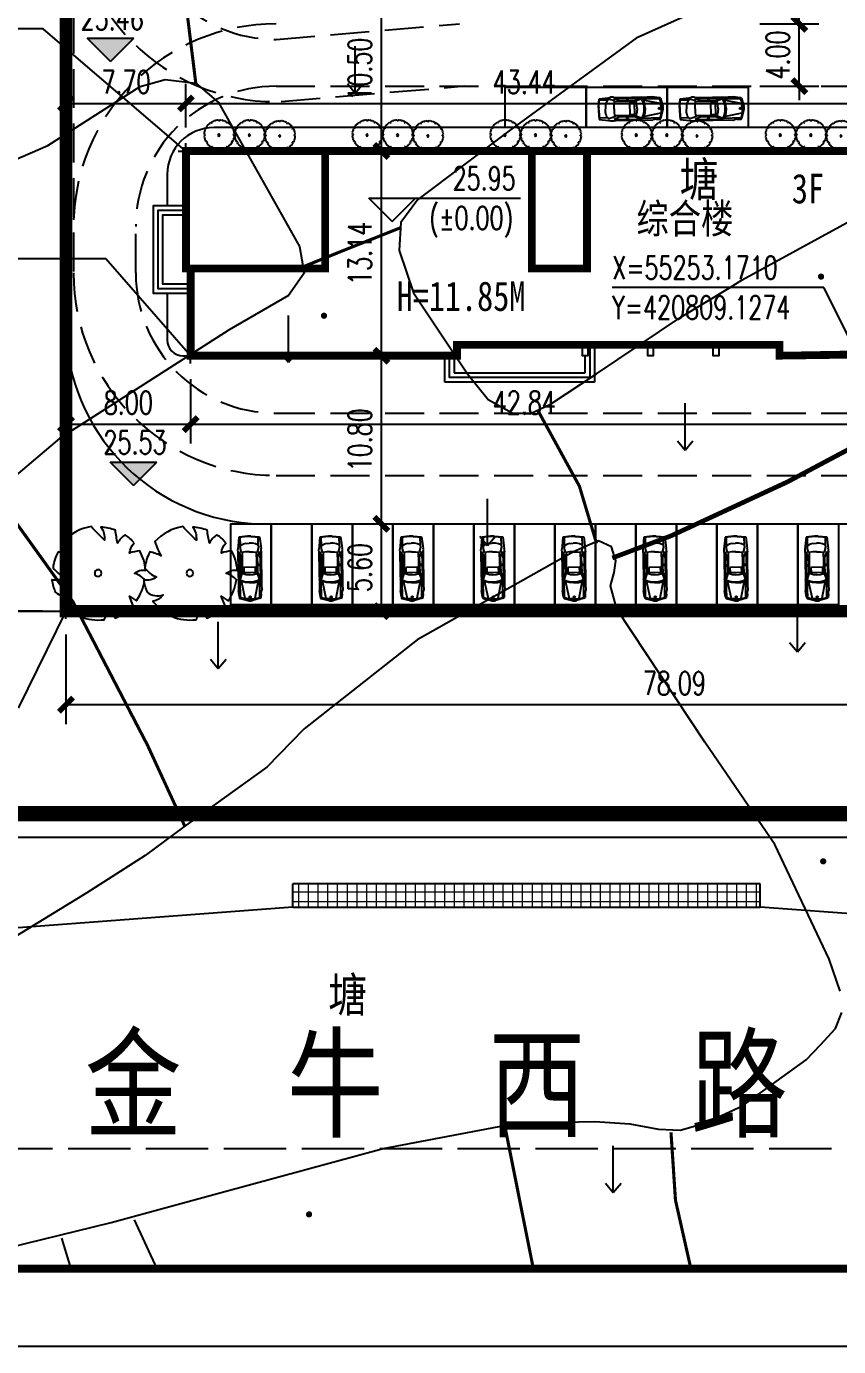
# Model space of a CAD drawing. Header units: millimetres. Extents: x 420716 to 421013, y 55190 to 55400.
# Drawn here: x 420755.7 to 420807.9, y 55189.6 to 55274.3 of the extents above; entities that cross this region are included whole.
import ezdxf
from ezdxf.enums import TextEntityAlignment as Align

# ---------------------------------------------------------------- set-up
doc = ezdxf.new("R2010")
doc.units = ezdxf.units.MM
for name, pattern in [('CENTER2', [1.125, 0.75, -0.125, 0.125, -0.125]), ('DASH', [0.35, 0.25, -0.1]), ('X3', [5, 4, -1]), ('X5', [3, 2, -1])]:
    doc.linetypes.add(name, pattern=pattern)
doc.layers.add('0 - 已设计道路中心线', color=1, linetype='CENTER2', lineweight=50)
doc.layers.add('0 - 已设计道路边线', color=140, linetype='Continuous', lineweight=50)
for name, color, linetype in [('0 - 建筑控制线', 40, 'Continuous'), ('0 - 新建建筑', 7, 'Continuous'), ('0 - 消防车道', 40, 'Continuous'), ('0 - 绿化2', 74, 'Continuous'), ('DIM_COOR', 171, 'Continuous'), ('DIM_ELEV', 171, 'Continuous'), ('LV', 3, 'Continuous'), ('PKNG-TSRP', 83, 'Continuous'), ('PUB_DIM', 171, 'Continuous'), ('PUB_TEXT', 7, 'Continuous'), ('STAIR', 3, 'Continuous'), ('TK', 4, 'Continuous'), ('TREE', 74, 'Continuous'), ('地形图', 252, 'Continuous'), ('建设布局', 7, 'Continuous'), ('规划110kV线路', 255, 'Continuous'), ('道路线', 140, 'Continuous'), ('道路网', 7, 'Continuous')]:
    doc.layers.add(name, color=color, linetype=linetype)
doc.styles.add('_TCH_DIM', font='SIMPLEX', dxfattribs={"bigfont": 'GBCBIG'})
doc.styles.add('_TCH_DIM_T3', font='SIMPLEX', dxfattribs={"width": 0.7058823529411765, "bigfont": 'GBCBIG'})
doc.styles.add('HZTXT', font='TXT.shx', dxfattribs={"bigfont": 'HZTXT.shx'})
doc.styles.get("Standard").update_dxf_attribs({"font": 'txt', "bigfont": 'gbcbig.shx'})
doc.styles.add('宋体', font='', dxfattribs={"width": 0.8})
doc.styles.get('宋体').set_extended_font_data('SimSun')
doc.linetypes.add('FENCELINE2', pattern='A,6.35,-2.54,[132,ltypeshp.shx,S=2.54,R=0,X=-2.54,Y=0],-2.54,25.4', length=36.83)
doc.dimstyles.new('_TCH_ARCH_M_M&&1', dxfattribs={"dimtxt": 1.4875, "dimasz": 0.9, "dimexe": 1.25, "dimexo": 1.5, "dimgap": 0.6312500000000001, "dimtad": 1, "dimzin": 0, "dimdsep": 46, "dimtxsty": '_TCH_DIM_T3', "dimblk": 'ARCHTICK', "dimcen": 0.09, "dimclrt": 7, "dimazin": 2, "dimtfac": 1, "dimtix": 1, "dimtmove": 2, "dimatfit": 3, "dimfxl": 0, "dimtolj": 1, "dimtzin": 0, "dimarcsym": 0})

# ---------------------------------------------------------------- blocks, each defined once
blk = doc.blocks.new('$plan$00003853')
at = {"layer": '0 - 绿化2'}
blk.add_lwpolyline([(226.702024838014, 1019.929047979131, -0.06477872806184322), (481.9213577058108, 928.49398906852, -0.140501785630193), (395.9463747896079, 691.4225548707691, 0.02269336073302618), (674.7338567727711, 782.2200865018167, -0.0794516830644617), (887.2319761298713, 533.3749336047986, 0.1678905001480243), (592.4606173204083, 467.5217577061412, 0.02731515902255442), (999.247784630541, 344.8278427665791, -0.1722772323829249), (997.7712356857082, -362.2282587137961, -0.06672290151719466), (653.8713170764386, -388.5695290773583, -0.06230469728606661), (849.4390668381529, -571.8180826352327, -0.09134196108093114), (592.4606173186912, -836.3711252322755, -0.143438838506674), (285.407118541887, -704.66477341891, 0.2132934488043415), (365.6011847962509, -985.6264894858832, -0.06819103157474234), (88.8928793608502, -1047.101288133352, -0.2787536097679434), (-132.1856398320233, -757.3473136537141, 0.2212102108208227), (-146.452026830113, -1029.117566577021, -0.081068476775556), (-463.8034184522694, -928.5655715028843, 0.03482182118262872), (-500.6498383060389, -625.6409623232976, 0.4317680255896217), (-644.1186627832649, -818.2870462613791, -0.134445018065226), (-967.3711564288533, -375.3988938903203, -0.05482891815683604), (-807.7033370712015, -177.8393661719965, 0.03532300108860412), (-1050.864620765031, -141.1465369584257, -0.1158471980240617), (-1000.585277166188, 341.9991218972136), (-767.2246181044611, 368.3403922587604), (-931.4193693945126, 456.6892589966083, -0.1207895354478838), (-611.189097863331, 836.2995427680144, -0.1929538012879852), (-377.8284389221226, 704.5931905146863, 0.2486703648576644), (-432.1389315212728, 953.0957470639842, -0.109754010164047), (15.2000396316289, 1047.029705671819, -0.04556295219914658), (76.61074023108813, 823.1289081706054, 0.1661264407836189)], format="xyb", close=True, dxfattribs=at)
blk.add_circle((13.29732688126387, -7.221936744826962), 75.6187625139059, dxfattribs=at)
blk = doc.blocks.new('BRANCHD', base_point=(0.5, 0.5))
for p, q in [((0.9505596254410227, 0.743297436128509), (0.9314632446002771, 0.7538736432298557)), ((0.9620405252218217, 0.6940026134366691), (0.9505596254410227, 0.743297436128509)), ((0.9742183128197739, 0.6874965599933831), (0.9620405252218217, 0.6940026134366691)), ((0.9697365129869726, 0.5872572432749065), (0.9936420849502089, 0.5940171824764761)), ((0.9697365129869726, 0.5708106159599874), (0.9697365129869726, 0.5872572432749065)), ((1.008048233500921, 0.5502635966295678), (0.9697365129869726, 0.5708106159599874)), ((0.9865236434099081, 0.6682046705638996), (0.9742183128197739, 0.6874965599933831)), ((0.9820690817241038, 0.647302361335638), (0.9865236434099081, 0.6682046705638996)), ((0.9972671223133035, 0.6196268809602271), (0.9820690817241038, 0.647302361335638)), ((0.9936420849502089, 0.5940171824764761), (0.9972671223133035, 0.6196268809602271)), ((0.9984505427080577, 0.5038736432298557), (1.008135802567131, 0.5200449615237905)), ((1.008135802567131, 0.5200449615237905), (1.008048233500921, 0.5502635966295678))]:
    blk.add_line(p, q)
blk = doc.blocks.new('M_F16')
at = {"xscale": 1016, "yscale": 1016, "zscale": 1016}
for rotation in [90, 59.99999999999999, 30, 150, 180, 120, 330.0000000000001, 210, 240, 270, 300.0000000000001]:
    blk.add_blockref('BRANCHD', (3.124359207393354, 9.368290181118937), dxfattribs=dict(at, rotation=rotation))
blk.add_blockref('BRANCHD', (3.124359207393354, 9.368290181118937), dxfattribs=at)
at = {"width": 0.8, "flags": 9}
for tag in ['YSIZE', 'XSIZE']:
    blk.add_attdef(tag, (0, 0), '', height=0.2, dxfattribs=at)
blk = doc.blocks.new('SHU1')
at = {"layer": 'LV'}
for radius in [137.0803697446858, 92.08036974468578]:
    blk.add_circle((214.3473108799662, 644.2428697632859), radius, dxfattribs=at)
at = {"layer": 'LV', "xscale": 4.5, "yscale": 4.5, "zscale": 4.5}
blk.add_blockref('M_F16', (267.2648280521389, 678.3204370527528), dxfattribs=at)
blk = doc.blocks.new('gc120')
for p, q in [((0, 0), (0, 3)), ((-0.5, 0.6), (0, 0)), ((0, 0), (0.5, 0.6))]:
    blk.add_line(p, q)
blk = doc.blocks.new('GC200')
at = {"linetype": 'Continuous', "const_width": 0.2, "flags": 128}
blk.add_lwpolyline([(-0.1, 0, 1), (0.1, 0, 1)], format="xyb", close=True, dxfattribs=at)
blk = doc.blocks.new('DX')
at = {"layer": '地形图', "color": 250, "linetype": 'Continuous', "flags": 128}
for points, elevation in [([(420801.6827076417, 55258.04544223494), (420811.2025427555, 55263.24574409211), (420817.970407803, 55267.50195868948), (420819.394379392, 55268.39800384118), (420820.4023545325, 55269.18203580234), (420820.6263281513, 55270.0140429045), (420820.3382916239, 55271.16603377203), (420814.6580775345, 55277.91785366743)], 24.661225), ([(420798.1301698764, 55275.00532959975), (420794.8822160448, 55273.54922661294), (420786.898400716, 55267.72497345952), (420780.8665442927, 55263.19678219929), (420779.7785909675, 55261.72474770171), (420779.6666482955, 55259.91674415136), (420780.5947345407, 55257.19677357769), (420784.0508989131, 55252.01288316307), (420785.3789511672, 55250.36492527215), (420786.9149785621, 55249.50097397596), (420788.0669805908, 55249.4370105035), (420789.3949608044, 55250.06105261143), (420792.3388994162, 55251.99714595864), (420797.7467837428, 55255.64531743358), (420800.8827238766, 55257.53341686879), (420801.6827076417, 55258.04544223494)], 24.661225), ([(420754.3704722656, 55265.46794206391), (420757.1224342146, 55266.66802932363), (420763.0423144824, 55270.44421703296), (420764.6583002764, 55270.89226827273), (420766.6263073781, 55270.66833067413), (420768.0823469489, 55269.42037684152), (420773.2666396742, 55260.1885412203), (420773.570693958, 55258.47655086032), (420772.578739618, 55257.03651940675), (420768.7548096312, 55254.82839815667), (420757.8750308313, 55247.85205317749), (420750.5952256488, 55241.70782234651)], 24.619225), ([(420792.2284208914, 55204.01314243147), (420794.4844259635, 55203.8532139648), (420796.3084366164, 55203.51727180029), (420797.716438645, 55203.45331644512), (420799.3004244391, 55203.90136667029), (420801.7003889249, 55205.02144276884), (420805.7962950674, 55207.98157264319), (420806.7242646272, 55208.94160206767), (420807.6842316503, 55209.98163250683), (420808.0841991812, 55211.00564518953)], 24.073225), ([(420807.9721555511, 55212.38164163748), (420807.2680906136, 55214.42961931411), (420803.7798572446, 55221.78950871302), (420799.2996487354, 55228.36536665809), (420793.6353778254, 55236.90918705975), (420793.2353306442, 55238.39717437589), (420793.4753037557, 55239.24518198537), (420793.5712799111, 55239.99718502894), (420793.2992509937, 55240.90917640393), (420792.4672393255, 55241.27715002273), (420790.8672611414, 55240.58909929031), (420780.8354402331, 55234.94078119879), (420773.5716218599, 55229.21255087507), (420771.1716999896, 55226.74847477721), (420765.8598212436, 55222.92430634647), (420763.3798795874, 55221.08422771149), (420759.6359551811, 55218.70010899811), (420748.8361642053, 55212.10776655545)], 24.073225), ([(420754.5646781251, 55195.89994818678), (420761.1886263745, 55197.53215821956), (420768.4845634623, 55199.51638955987), (420778.6444756894, 55202.28471171145), (420786.1004310409, 55203.69294812527), (420788.06842343, 55203.93301052647), (420792.2284208914, 55204.01314243147)], 24.073225), ([(420764.1405843107, 55194.56356423389), (420762.6796209835, 55197.70220549603)], 23.813188), ([(420757.9916580207, 55196.53405684973), (420758.6047686964, 55194.56356423389)], 24.065188)]:
    blk.add_lwpolyline(points, dxfattribs=dict(at, elevation=elevation))
for points, const_width, elevation in [([(420765.8161016254, 55277.15730498741), (420766.6183073464, 55270.66933042039)], 0.2, 25.122223), ([(420773.49068137, 55258.87354832354), (420776.226646363, 55259.97763507598), (420779.7576017799, 55261.38374703611)], 0.2, 24.912223), ([(420793.3532739185, 55240.18617811652), (420797.1292287644, 55241.61029784514), (420804.5851191779, 55245.06653425788), (420816.4089197923, 55251.35490916976), (420824.1527863613, 55255.56315471411), (420826.5527645451, 55256.2512308129), (420828.5367472949, 55256.79529372122), (420830.2647361329, 55257.14734851236)], 0.3, 24.311847), ([(420788.5849740904, 55249.6420269282), (420791.2411278092, 55244.79411114699), (420792.3452444941, 55241.1141461545)], 0.2, 24.451847), ([(420765.9318210849, 55222.92930862938), (420763.5156546828, 55228.17723202032), (420758.7313629718, 55237.37708032474), (420753.915150404, 55244.08092761584)], 0.2, 24.477039), ([(420788.3057941883, 55194.56356423389), (420788.2317122896, 55194.8230156994), (420786.471432753, 55203.638959889)], 0.2, 24.079188), ([(420797.1194430843, 55203.31329751547), (420797.4075810773, 55198.96130664959), (420798.3965690618, 55194.56356423389)], 0.2, 23.961942)]:
    blk.add_lwpolyline(points, dxfattribs=dict(at, const_width=const_width, elevation=elevation))
at = {"layer": '地形图', "color": 250}
for p in [(420776.8523275075, 55270.03365492009), (420772.5638756136, 55252.74751893329), (420798.02905418, 55247.11632637947), (420785.349248683, 55240.98192432566), (420805.2364652701, 55234.15155490527), (420768.0634989309, 55233.08937622568), (420793.4175653839, 55199.45618013456)]:
    blk.add_blockref('gc120', p, dxfattribs=at)
at = {"layer": '地形图', "color": 250, "linetype": 'Continuous'}
for p in [(420806.7508868999, 55258.24850056018, 24.482), (420774.8469869, 55255.73550056017, 24.496), (420806.8879, 55220.7126, 24.482), (420773.8886, 55198.0516, 23.8862)]:
    blk.add_blockref('GC200', p, dxfattribs=at)
at = {"layer": '地形图', "color": 250, "style": 'HZTXT'}
for p in [(420798.9247351934, 55264.54442190848), (420776.3715658935, 55212.20168176821)]:
    blk.add_text('塘', height=2.5, dxfattribs=at).set_placement(p, align=Align.MIDDLE)
blk = doc.blocks.new('A$C33EE2192')
at = {"color": 6}
blk.add_lwpolyline([(2100.000243517861, 14840.00003438733), (45540.00024351774, 14840.00003438348), (45540.00024350389, 9400.00003437708), (45240.00024346967, 9400.000034340119), (45240.00024351553, 1700.000034388198), (40200.0002434713, 1700.000034386743), (40200.00024347933, 2400.000034342564), (36295.0002435153, 2400.000034342564), (36295.0002435153, 1700.000034388198), (35945.0002435153, 1700.000034388198), (35945.00024351227, 2400.000034369921), (32095.0002435153, 2400.000034355311), (32095.0002435153, 1700.00003438977), (31745.0002435153, 1700.000034373414), (31745.00024351227, 2400.000034351295), (27895.0002435153, 2400.000034351295), (27895.0002435153, 1700.000034388198), (27545.0002435153, 1700.000034388198), (27545.0002435153, 2400.000034388373), (19495.00023382524, 2400.000034388373), (19495.0002435153, 1700.000034388198), (2400.0002435153, 1700.000034388257), (2400.00024351367, 7300.000034337325), (2100.00024351204, 7300.000034345241), (2100.00024351204, 14840.00003438733), (45540.00024351774, 14840.00003427673)], close=True, dxfattribs=at)
at = {"layer": 'STAIR'}
for p, q in [((45540.00024351577, 10720.00003438552), (47040.0002435153, 10720.00003438965)), ((47040.0002435153, 10720.00003438965), (47040.0002435153, 1820.000034388664)), ((45300.000243516, 6320.000034388315), (45240.00024351518, 6320.000034388315)), ((46920.0002435153, 6320.000034388664), (45360.000243516, 6320.000034388315)), ((47640.0002435153, 6320.00003438878), (46980.0002435153, 6320.000034388664)), ((18720.0002435153, 3.438912972342223e-05), (18720.0002435153, 1700.000034388722)), ((18720.0002435153, 1700.000034388722), (19320.0002435153, 1700.000034388722)), ((19320.0002435153, 1700.000034388722), (19320.0002435153, 600.0000343891297)), ((27720.0002435153, 600.0000343891297), (27720.0002435153, 1700.000034388198)), ((28320.0002435153, 2400.000034339595), (28320.0002435153, 3.438912972342223e-05)), ((45300.000243516, 1820.000034388315), (45240.000243516, 1820.000034388315)), ((46920.0002435153, 1820.000034388664), (45360.000243516, 1820.000034388315)), ((47040.0002435153, 1820.000034388664), (46980.0002435153, 1820.000034388664)), ((28320.0002435153, 3.438912972342223e-05), (18720.0002435153, 3.438912972342223e-05)), ((19320.0002435153, 600.0000343891297), (27720.0002435153, 600.0000343891297))]:
    blk.add_line(p, q, dxfattribs=at)
for points in [[(2100.000243516697, 11320.00003438552), (0.0002435153000988066, 11320.00003439146), (0.0002435153000988066, 5720.000034388839), (2400.000243515417, 5720.000034388257)], [(2100.000243515766, 11020.00003438552), (300.0002435153001, 11020.00003439058), (300.0002435153001, 6020.00003438878), (2400.000243515417, 6020.000034388257)], [(45540.0002435139, 11320.00003438552), (47640.0002435153, 11320.00003439146), (47640.0002435153, 6320.00003438878)], [(45540.00024351483, 11020.00003438552), (47340.0002435153, 11020.00003439058), (47340.0002435153, 6320.000034388722)], [(2100.000243514834, 10720.00003438552), (600.0002435153001, 10720.00003438965), (600.0002435153001, 6320.000034388664), (2400.000243515417, 6320.000034388315)], [(28020.00024351903, 2400.000034408629), (28020.0002435153, 300.0000343891297), (19020.0002435153, 300.0000343891297), (19020.0002435153, 1700.000034388722)]]:
    blk.add_lwpolyline(points, dxfattribs=at)
for points in [[(45300.000243516, 1520.000034388315), (45360.000243516, 1520.000034388315), (45360.000243516, 6620.000034388315), (45300.000243516, 6620.000034388315), (45300.000243516, 1520.000034388315)], [(46920.0002435153, 1520.000034388664), (46980.0002435153, 1520.000034388664), (46980.0002435153, 6620.000034388664), (46920.0002435153, 6620.000034388664), (46920.0002435153, 1520.000034388664)]]:
    blk.add_lwpolyline(points, close=True, dxfattribs=at)
blk = doc.blocks.new('_ArchTick')
at = {"color": 0, "linetype": 'ByBlock', "const_width": 0.4}
blk.add_lwpolyline([(-0.5, -0.5), (0.5, 0.5)], dxfattribs=at)
blk = doc.blocks.new('*D87')
at = {"layer": 'Defpoints', "color": 0, "lineweight": -2}
for p in [(420801.3285134692, 55274.47300415229), (420805.3498506031, 55274.47300415229), (420801.3285134692, 55270.47300415229)]:
    blk.add_point(p, dxfattribs=at)
at = {"layer": 'PUB_DIM', "color": 0, "lineweight": -2}
for p, q in [((420805.3498506031, 55274.47300415229), (420805.3498506031, 55275.37300415229)), ((420802.8285134692, 55274.47300415229), (420806.5998506031, 55274.47300415229)), ((420805.3498506031, 55270.47300415229), (420805.3498506031, 55274.47300415229)), ((420802.8285134692, 55270.47300415229), (420806.5998506031, 55270.47300415229)), ((420805.3498506031, 55270.47300415229), (420805.3498506031, 55269.57300415228))]:
    blk.add_line(p, q, dxfattribs=at)
at = {"layer": 'PUB_DIM', "color": 0, "lineweight": -2, "xscale": 0.9, "yscale": 0.9, "zscale": 0.9}
for p, rotation in [((420805.3498506031, 55274.47300415229), 270), ((420805.3498506031, 55270.47300415229), 90)]:
    blk.add_blockref('_ArchTick', p, dxfattribs=dict(at, rotation=rotation))
at = {"layer": 'PUB_DIM', "color": 7, "lineweight": -2, "insert": (420803.9748506031, 55272.47300415235), "char_height": 1.4875, "attachment_point": 5, "rotation": 90, "style": '_TCH_DIM_T3'}
blk.add_mtext('\\A1;4.00', dxfattribs=at)
blk = doc.blocks.new('GeYuanFrame_78437723', base_point=(18.75659878967225, 4.335168995631143))
at = {"layer": 'TK'}
blk.add_lwpolyline([(18.75659878967225, 424.3351689956311), (612.7565987896722, 424.3351689956311), (612.7565987896722, 4.335168995631143), (18.75659878967225, 4.335168995631143), (18.75659878967225, 424.3351689956311)], dxfattribs=at)
at = {"layer": 'TK', "const_width": 1}
blk.add_lwpolyline([(602.7565987896722, 414.3351689956311), (43.75659878967225, 414.3351689956311), (43.75659878967225, 14.33516899563114), (602.7565987896722, 14.33516899563114)], close=True, dxfattribs=at)
blk = doc.blocks.new('*D58')
at = {"layer": 'Defpoints', "color": 0, "lineweight": -2}
for p in [(420752.2874055105, 55378.77095836272), (420758.2873975582, 55378.77095836272), (420758.2874134628, 55236.7709583627)]:
    blk.add_point(p, dxfattribs=at)
at = {"layer": 'PUB_DIM', "color": 0, "lineweight": -2}
for p, q in [((420756.7873975582, 55378.77095836272), (420751.0374055105, 55378.77095836272)), ((420752.2874055105, 55236.7709583627), (420752.2874055105, 55378.77095836272)), ((420756.7874134628, 55236.7709583627), (420751.0374055105, 55236.7709583627))]:
    blk.add_line(p, q, dxfattribs=at)
at = {"layer": 'PUB_DIM', "color": 0, "lineweight": -2, "xscale": 0.9, "yscale": 0.9, "zscale": 0.9}
for p, rotation in [((420752.2874055105, 55378.77095836272), 90), ((420752.2874055105, 55236.7709583627), 270)]:
    blk.add_blockref('_ArchTick', p, dxfattribs=dict(at, rotation=rotation))
at = {"layer": 'PUB_DIM', "color": 7, "insert": (420750.9124055105, 55307.77095836277), "char_height": 1.4875, "attachment_point": 5, "rotation": 90, "style": '_TCH_DIM_T3'}
blk.add_mtext('\\A1;142.00', dxfattribs=at)
blk = doc.blocks.new('*D59')
at = {"layer": 'Defpoints', "color": 0, "lineweight": -2}
for p in [(420758.2873975582, 55236.77095836271), (420836.3808124139, 55236.77096710948), (420836.3808124139, 55230.77096273609)]:
    blk.add_point(p, dxfattribs=at)
at = {"layer": 'PUB_DIM', "color": 0, "lineweight": -2}
for p, q in [((420758.2873975582, 55235.27095836271), (420758.2873975582, 55229.52096273609)), ((420836.3808124139, 55235.27096710948), (420836.3808124139, 55229.52096273609)), ((420758.2873975582, 55230.77096273609), (420836.3808124139, 55230.77096273609))]:
    blk.add_line(p, q, dxfattribs=at)
at = {"layer": 'PUB_DIM', "color": 0, "lineweight": -2, "xscale": 0.9, "yscale": 0.9, "zscale": 0.9, "rotation": 180}
blk.add_blockref('_ArchTick', (420758.2873975582, 55230.77096273609), dxfattribs=at)
at = {"layer": 'PUB_DIM', "color": 0, "lineweight": -2, "xscale": 0.9, "yscale": 0.9, "zscale": 0.9}
blk.add_blockref('_ArchTick', (420836.3808124139, 55230.77096273609), dxfattribs=at)
at = {"layer": 'PUB_DIM', "color": 7, "insert": (420797.334104986, 55232.14596273609), "char_height": 1.4875, "attachment_point": 5, "style": '_TCH_DIM_T3'}
blk.add_mtext('\\A1;78.09', dxfattribs=at)
blk = doc.blocks.new('*D69')
at = {"layer": 'Defpoints', "color": 0, "lineweight": -2}
for p in [(420770.7689062682, 55276.81095892278), (420778.5283980753, 55276.81095892278), (420770.7689062682, 55266.31095892278)]:
    blk.add_point(p, dxfattribs=at)
at = {"layer": 'PUB_DIM', "color": 0, "lineweight": -2}
for p, q in [((420772.2689062682, 55276.81095892278), (420779.7783980753, 55276.81095892278)), ((420778.5283980753, 55266.31095892278), (420778.5283980753, 55276.81095892278)), ((420772.2689062682, 55266.31095892278), (420779.7783980753, 55266.31095892278))]:
    blk.add_line(p, q, dxfattribs=at)
at = {"layer": 'PUB_DIM', "color": 0, "lineweight": -2, "xscale": 0.9, "yscale": 0.9, "zscale": 0.9}
for p, rotation in [((420778.5283980753, 55276.81095892278), 90), ((420778.5283980753, 55266.31095892278), 270)]:
    blk.add_blockref('_ArchTick', p, dxfattribs=dict(at, rotation=rotation))
at = {"layer": 'PUB_DIM', "color": 7, "insert": (420777.1533980753, 55271.56095892284), "char_height": 1.4875, "attachment_point": 5, "rotation": 90, "style": '_TCH_DIM_T3'}
blk.add_mtext('\\A1;10.50', dxfattribs=at)
blk = doc.blocks.new('*D70')
at = {"layer": 'Defpoints', "color": 0, "lineweight": -2}
for p in [(420770.7689062682, 55266.31095892278), (420778.5283980753, 55266.31095892278), (420770.7689062682, 55253.17095892288)]:
    blk.add_point(p, dxfattribs=at)
at = {"layer": 'PUB_DIM', "color": 0, "lineweight": -2}
for p, q in [((420772.2689062682, 55266.31095892278), (420779.7783980753, 55266.31095892278)), ((420778.5283980753, 55253.17095892288), (420778.5283980753, 55266.31095892278)), ((420772.2689062682, 55253.17095892288), (420779.7783980753, 55253.17095892288))]:
    blk.add_line(p, q, dxfattribs=at)
at = {"layer": 'PUB_DIM', "color": 0, "lineweight": -2, "xscale": 0.9, "yscale": 0.9, "zscale": 0.9}
for p, rotation in [((420778.5283980753, 55266.31095892278), 90), ((420778.5283980753, 55253.17095892288), 270)]:
    blk.add_blockref('_ArchTick', p, dxfattribs=dict(at, rotation=rotation))
at = {"layer": 'PUB_DIM', "color": 7, "insert": (420777.1533980753, 55259.74095892289), "char_height": 1.4875, "attachment_point": 5, "rotation": 90, "style": '_TCH_DIM_T3'}
blk.add_mtext('\\A1;13.14', dxfattribs=at)
blk = doc.blocks.new('*D71')
at = {"layer": 'Defpoints', "color": 0, "lineweight": -2}
for p in [(420770.7689062682, 55253.17095892288), (420778.5283980753, 55253.17095892288), (420770.7689062682, 55242.37095892361)]:
    blk.add_point(p, dxfattribs=at)
at = {"layer": 'PUB_DIM', "color": 0, "lineweight": -2}
for p, q in [((420772.2689062682, 55253.17095892288), (420779.7783980753, 55253.17095892288)), ((420778.5283980753, 55242.37095892361), (420778.5283980753, 55253.17095892288)), ((420772.2689062682, 55242.37095892361), (420779.7783980753, 55242.37095892361))]:
    blk.add_line(p, q, dxfattribs=at)
at = {"layer": 'PUB_DIM', "color": 0, "lineweight": -2, "xscale": 0.9, "yscale": 0.9, "zscale": 0.9}
for p, rotation in [((420778.5283980753, 55253.17095892288), 90), ((420778.5283980753, 55242.37095892361), 270)]:
    blk.add_blockref('_ArchTick', p, dxfattribs=dict(at, rotation=rotation))
at = {"layer": 'PUB_DIM', "color": 7, "insert": (420777.1533980753, 55247.77095892331), "char_height": 1.4875, "attachment_point": 5, "rotation": 90, "style": '_TCH_DIM_T3'}
blk.add_mtext('\\A1;10.80', dxfattribs=at)
blk = doc.blocks.new('*D72')
at = {"layer": 'Defpoints', "color": 0, "lineweight": -2}
for p in [(420770.7689062682, 55242.37095892361), (420778.5283980753, 55242.37095892361), (420770.7689062682, 55236.77096047958)]:
    blk.add_point(p, dxfattribs=at)
at = {"layer": 'PUB_DIM', "color": 0, "lineweight": -2}
for p, q in [((420772.2689062682, 55242.37095892361), (420779.7783980753, 55242.37095892361)), ((420778.5283980753, 55236.77096047958), (420778.5283980753, 55242.37095892361)), ((420772.2689062682, 55236.77096047958), (420779.7783980753, 55236.77096047958))]:
    blk.add_line(p, q, dxfattribs=at)
at = {"layer": 'PUB_DIM', "color": 0, "lineweight": -2, "xscale": 0.9, "yscale": 0.9, "zscale": 0.9}
for p, rotation in [((420778.5283980753, 55242.37095892361), 90), ((420778.5283980753, 55236.77096047958), 270)]:
    blk.add_blockref('_ArchTick', p, dxfattribs=dict(at, rotation=rotation))
at = {"layer": 'PUB_DIM', "color": 7, "insert": (420777.1533980753, 55239.57095970166), "char_height": 1.4875, "attachment_point": 5, "rotation": 90, "style": '_TCH_DIM_T3'}
blk.add_mtext('\\A1;5.60', dxfattribs=at)
blk = doc.blocks.new('$plan$00001328')
at = {"layer": '道路线'}
for p, q in [((-2278.570649627788, 115.6225348542457), (-2218.803366644151, 806.9977161738998)), ((-2253.518725873425, 115.6225348542457), (-2193.85787881245, 805.7664881054179)), ((-2218.803366644151, 806.9977161738998), (-1492.573981824487, 889.0024957686173)), ((-1551.048313657363, 692.7412608309705), (-2199.085646605064, 695.440893214035)), ((-1707.040930119193, 229.5396494913793), (-1716.803549932217, -16.09594553427183)), ((-1667.391125549983, 458.7826609157846), (-1707.040930119193, 229.5396494913793)), ((-1551.048313657363, 692.7412608309705), (-1667.391125549983, 458.7826609157846)), ((-1507.684398478304, 707.438339281015), (-1561.667155417125, 671.3873902272089)), ((-1492.573981774195, 889.0024957686173), (-1284.530039153712, 918.5062971246034)), ((-978.7199154047803, 618.8603807633253), (-1374.339022219882, 728.8031210432191)), ((-1052.766449360085, 923.4538770442841), (-878.2021176843509, 906.2585886130719)), ((-1022.641094101334, 812.4821645323382), (1077.852102024982, 831.3493068288326)), ((-581.5863196149612, 620.4494632431661), (-1022.641094101334, 812.4821645323382)), ((-1019.342400924349, -34.16415319639879), (-1015.278262383846, 283.8874308211588)), ((-1015.278262383846, 283.8874308211588), (-978.7199154047803, 618.8603807633253)), ((626.0463597648604, 562.0497288253855), (-987.5850008483385, 537.6323147290705)), ((-878.2021176843509, 906.2585886130719), (1644.948969625485, 898.9238580411611)), ((6.349439877075383, 626.5982612846883), (-581.5863196149612, 620.4494632431661)), ((-20.82782665086688, 821.5004658028274), (6.349439877075383, 626.5982612846883)), ((116.3902419519081, 822.6769806089387), (74.00073644538952, 627.2503240569304)), ((622.718902288424, 633.0211199886062), (74.00073644538952, 627.2503240569304)), ((222.9823619378485, 404.4614825145063), (222.9823619378485, -455.8024936445336)), ((585.6801457698284, 444.4614825145063), (262.9823619378485, 444.4614825145063)), ((1223.991985244463, 895.1156968975001), (622.718902288424, 633.0211199886062)), ((625.6801457698284, -455.8024936445336), (625.6801457698284, 404.4614825145063)), ((1248.83414398054, 766.8582553601291), (626.0463597648604, 562.0497288253855)), ((810.1659774063783, 258.4339271039234), (721.9120364981763, 593.5758898943996)), ((821.9633191051662, -37.82169551554131), (810.1659774063783, 258.4339271039234)), ((1369.958619513346, 582.7117799865473), (1206.826744481278, 751.4299803915483)), ((2642.901139282291, 745.0126403154163), (1248.83414398054, 766.8582553601291)), ((2843.511522860842, 342.0289321672671), (1302.199908849602, 652.7908354911951)), ((1447.790420437345, 334.1006135109264), (1369.958619513346, 582.7117799865473)), ((1468.573994546642, -41.25965100687705), (1447.790420437345, 334.1006135109264)), ((1644.948969625485, 898.9238580411611), (2034.08832831185, 915.328378412195)), ((2034.08832831185, 915.328378412195), (2086.496160414227, 904.4149556926268)), ((2426.516349972791, 855.0477738082909), (2086.496160414209, 904.4149556926268)), ((2367.392204728922, 863.6319476945564), (2369.003086501235, 870.1994307155646)), ((2369.003086501235, 870.1994307155646), (2649.714576295971, 841.6353215474)), ((2603.618147531989, 805.9791319893147), (2426.516349972791, 855.0477738082909)), ((2786.883285571658, 350.7215707288551), (2640.192868194946, 771.7078548146483)), ((2719.629435106227, 782.4776909139646), (2893.796277439503, 147.5088056997437)), ((2761.54817048625, 15.95725267650681), (2740.211318794828, 362.1850695459934)), ((2815.796833965084, 347.0679665119487), (2866.195612707271, 111.8736684027671)), ((-2278.567482475383, -163.4248824511461), (-2218.803366644151, -854.8000837389745)), ((-2253.518725873425, -163.4248824511461), (-2193.856295236244, -853.5688556704745)), ((-2218.803366644151, -854.8000837389745), (-1492.573981824487, -936.8048633336921)), ((-1551.048313635753, -740.5436283960453), (-2199.085646605064, -743.2432607790915)), ((-1706.309240666068, -277.342017056436), (-1716.803549932217, -31.70642203080303)), ((-1667.391125549983, -506.5850284808412), (-1707.040930119193, -277.342017056436)), ((-1551.048313657363, -740.5436283960453), (-1667.391125549983, -506.5850284808412)), ((-1507.684398478304, -755.2407068460716), (-1561.667155417125, -719.1897577922655)), ((-1492.573981824086, -936.8048633336921), (-1284.530039153712, -966.3086646896782)), ((-1373.842219347486, -776.4674268508506), (-1374.339022219882, -776.6054886082939)), ((-978.7199153595966, -666.6627483284001), (-1370.806667909756, -775.6238456447327)), ((-1052.766449360085, -971.2562446093589), (-878.2021176843509, -954.0609561781284)), ((-581.5863196149612, -668.2518308082408), (-1022.641094101334, -860.2845320973947)), ((-1022.641094101334, -860.2845320973947), (1077.852102024982, -879.1516743939073)), ((-1019.342400924349, -13.63821436865788), (-1015.278262383846, -331.6897983862337)), ((-1015.278262383846, -331.6897983862337), (-978.7199154046784, -666.6627483284001)), ((626.0463597648604, -609.8520963904421), (-987.5850008482657, -585.434682294127)), ((-878.202117634256, -954.0609561781284), (1644.948969625485, -946.7262256062177)), ((8.16023015180781, -674.4180823057295), (-581.5863196149612, -668.2518308082408)), ((-17.24633362267468, -869.3335412740644), (8.16023015180781, -674.4180823057295)), ((622.718902288424, -680.8234875536627), (73.44296787683652, -675.0473155222253)), ((110.6335498153721, -870.4299899983389), (73.44296787683652, -675.0473155222253)), ((262.9823619378485, -495.8024936445336), (585.6801457698284, -495.8024936445336)), ((1223.991985244463, -942.9180644625749), (622.718902288424, -680.8234875536627)), ((1248.83414398054, -814.6606229251856), (626.0463597648604, -609.8520963904421)), ((810.1659774063783, -306.2362946689983), (721.9120364981763, -641.3782574594743)), ((821.9633191051662, -9.980672049515363), (810.1659774063783, -306.2362946689983)), ((1369.958619513346, -630.514147551622), (1206.826744481278, -799.2323479566048)), ((2642.901139282291, -792.8150078804911), (1248.83414398054, -814.6606229251856)), ((2843.511522860842, -389.8312997323238), (1302.199908849602, -700.5932030562699)), ((1447.790420437345, -381.9029810759831), (1369.958619513346, -630.4498775320835)), ((1468.573994546642, -6.54271655817962), (1447.790420437345, -381.9029810759831)), ((1645.052790426268, -946.7262256062177), (2034.08832831185, -963.1307459772515)), ((2034.08832831185, -963.1307459772333), (2086.496160414227, -952.2173232576833)), ((2426.516349972791, -902.8501413733475), (2086.496160414209, -952.2173232576833)), ((2367.392204728922, -911.4343152595948), (2369.003086501235, -918.0017982806212)), ((2369.003086501235, -918.0017982806394), (2649.714576295971, -889.4376891124566)), ((2603.618147531989, -853.7814995543713), (2426.516349972791, -902.8501413733657)), ((2786.883285571658, -398.5239382938208), (2640.192868194946, -819.5102223797048)), ((2719.629435106227, -830.2800584790211), (2893.796277439503, -195.3111732648186)), ((2761.54817048625, -63.75962024154529), (2740.211318794828, -409.9874371110682)), ((2815.796833965084, -394.8703340770053), (2866.19561270728, -159.6760305924373))]:
    blk.add_line(p, q, dxfattribs=at)
blk.add_circle((2607.584925021333, -20.59104831085375), 62.68939525060667, dxfattribs=at)
for centre, radius, start, end in [((-664.5901247379143, -23.90117379844111), 1620, 175.0592372189745, 184.9407627810255), ((-639.5382009835512, -23.90117379844111), 1620, 175.0592372189745, 184.9407627810255), ((-1417.715108145129, 572.7181596606342), 162, 74.4693624143833, 123.7359269426812), ((-1148.051184006315, -43.86448672738067), 971.9999999999999, 84.37428406137518, 98.07159105383322), ((262.9823619378485, 404.4614825145063), 40, 90, 180), ((585.6801457698284, 404.4614825145063), 40, 0, 90), ((-191.3733673316628, -40.41645040024474), 1591.016210109743, 331.4559648999681, 29.52266267676653), ((2589.199836083794, 753.9396057195145), 53.99999999999999, 19.21061787771381, 74.513830032485), ((2641.514674226629, 761.0514422286715), 81, 15.33852746652279, 84.18980281791481), ((2114.775177046477, -23.90118378252834), 648, 356.4735143370423, 3.526485662957672), ((2232.579648385109, -23.90118109482597), 648, 347.9052429229927, 12.09475707700733), ((2268.878190402739, -23.90118378252834), 648, 344.6614725334772, 15.33852746652279), ((-1417.715108145129, -620.5205272256908), 162, 236.2640457365627, 286.8198289506168), ((-1148.051196880925, -3.937880837694195), 971.9999999999999, 261.9284089461668, 275.6257159386248), ((262.9823619378485, -455.8024936445336), 40, 180, 270), ((585.6801457698284, -455.8024936445336), 40, 270, 0), ((2589.199836083794, -801.7419732788412), 53.99999999999999, 285.486169967515, 340.7893821222862), ((2641.514674226629, -808.8538097937462), 81, 275.8101971820852, 344.6614725334772)]:
    blk.add_arc(centre, radius, start, end, dxfattribs=at)
blk = doc.blocks.new('*D74')
at = {"layer": 'Defpoints', "color": 0, "lineweight": -2}
for p in [(420766.287397649, 55253.17095892291), (420809.127397649, 55253.17095892291), (420809.127397649, 55248.78098621266)]:
    blk.add_point(p, dxfattribs=at)
at = {"layer": 'PUB_DIM', "color": 0, "lineweight": -2}
for p, q in [((420766.287397649, 55251.67095892291), (420766.287397649, 55247.53098621266)), ((420809.127397649, 55251.67095892291), (420809.127397649, 55247.53098621266)), ((420766.287397649, 55248.78098621266), (420809.127397649, 55248.78098621266))]:
    blk.add_line(p, q, dxfattribs=at)
at = {"layer": 'PUB_DIM', "color": 0, "lineweight": -2, "xscale": 0.9, "yscale": 0.9, "zscale": 0.9, "rotation": 180}
blk.add_blockref('_ArchTick', (420766.287397649, 55248.78098621266), dxfattribs=at)
at = {"layer": 'PUB_DIM', "color": 0, "lineweight": -2, "xscale": 0.9, "yscale": 0.9, "zscale": 0.9}
blk.add_blockref('_ArchTick', (420809.127397649, 55248.78098621266), dxfattribs=at)
at = {"layer": 'PUB_DIM', "color": 7, "lineweight": -2, "insert": (420787.7073976491, 55250.15598621266), "char_height": 1.4875, "attachment_point": 5, "style": '_TCH_DIM_T3'}
blk.add_mtext('\\A1;42.84', dxfattribs=at)
blk = doc.blocks.new('*D75')
at = {"layer": 'Defpoints', "color": 0, "lineweight": -2}
for p in [(420758.2873853914, 55253.17095892291), (420766.287397649, 55253.17095892291), (420766.287397649, 55248.78098621266)]:
    blk.add_point(p, dxfattribs=at)
at = {"layer": 'PUB_DIM', "color": 0, "lineweight": -2}
for p, q in [((420758.2873853914, 55251.67095892291), (420758.2873853914, 55247.53098621266)), ((420766.287397649, 55251.67095892291), (420766.287397649, 55247.53098621266)), ((420758.2873853914, 55248.78098621266), (420766.287397649, 55248.78098621266))]:
    blk.add_line(p, q, dxfattribs=at)
at = {"layer": 'PUB_DIM', "color": 0, "lineweight": -2, "xscale": 0.9, "yscale": 0.9, "zscale": 0.9, "rotation": 180}
blk.add_blockref('_ArchTick', (420758.2873853914, 55248.78098621266), dxfattribs=at)
at = {"layer": 'PUB_DIM', "color": 0, "lineweight": -2, "xscale": 0.9, "yscale": 0.9, "zscale": 0.9}
blk.add_blockref('_ArchTick', (420766.287397649, 55248.78098621266), dxfattribs=at)
at = {"layer": 'PUB_DIM', "color": 7, "lineweight": -2, "insert": (420762.2873915202, 55250.15598621266), "char_height": 1.4875, "attachment_point": 5, "style": '_TCH_DIM_T3'}
blk.add_mtext('\\A1;8.00', dxfattribs=at)
blk = doc.blocks.new('*D82')
at = {"layer": 'Defpoints', "color": 0, "lineweight": -2}
for p in [(420809.427397649, 55269.36712305711), (420765.987397649, 55266.31095892268), (420809.427397649, 55266.31095892268)]:
    blk.add_point(p, dxfattribs=at)
at = {"layer": 'PUB_DIM', "color": 0, "lineweight": -2}
for p, q in [((420765.987397649, 55267.81095892268), (420765.987397649, 55270.61712305711)), ((420809.427397649, 55267.81095892268), (420809.427397649, 55270.61712305711)), ((420765.987397649, 55269.36712305711), (420809.427397649, 55269.36712305711))]:
    blk.add_line(p, q, dxfattribs=at)
at = {"layer": 'PUB_DIM', "color": 0, "lineweight": -2, "xscale": 0.9, "yscale": 0.9, "zscale": 0.9, "rotation": 180}
blk.add_blockref('_ArchTick', (420765.987397649, 55269.36712305711), dxfattribs=at)
at = {"layer": 'PUB_DIM', "color": 0, "lineweight": -2, "xscale": 0.9, "yscale": 0.9, "zscale": 0.9}
blk.add_blockref('_ArchTick', (420809.427397649, 55269.36712305711), dxfattribs=at)
at = {"layer": 'PUB_DIM', "color": 7, "lineweight": -2, "insert": (420787.7073976491, 55270.74212305711), "char_height": 1.4875, "attachment_point": 5, "style": '_TCH_DIM_T3'}
blk.add_mtext('\\A1;43.44', dxfattribs=at)
blk = doc.blocks.new('*D83')
at = {"layer": 'Defpoints', "color": 0, "lineweight": -2}
for p in [(420765.987397649, 55269.36712305711), (420758.2873853912, 55266.31095892268), (420765.987397649, 55266.31095892268)]:
    blk.add_point(p, dxfattribs=at)
at = {"layer": 'PUB_DIM', "color": 0, "lineweight": -2}
for p, q in [((420758.2873853912, 55267.81095892268), (420758.2873853912, 55270.61712305711)), ((420765.987397649, 55267.81095892268), (420765.987397649, 55270.61712305711)), ((420758.2873853912, 55269.36712305711), (420765.987397649, 55269.36712305711))]:
    blk.add_line(p, q, dxfattribs=at)
at = {"layer": 'PUB_DIM', "color": 0, "lineweight": -2, "xscale": 0.9, "yscale": 0.9, "zscale": 0.9, "rotation": 180}
blk.add_blockref('_ArchTick', (420758.2873853912, 55269.36712305711), dxfattribs=at)
at = {"layer": 'PUB_DIM', "color": 0, "lineweight": -2, "xscale": 0.9, "yscale": 0.9, "zscale": 0.9}
blk.add_blockref('_ArchTick', (420765.987397649, 55269.36712305711), dxfattribs=at)
at = {"layer": 'PUB_DIM', "color": 7, "lineweight": -2, "insert": (420762.1373915201, 55270.74212305711), "char_height": 1.4875, "attachment_point": 5, "style": '_TCH_DIM_T3'}
blk.add_mtext('\\A1;7.70', dxfattribs=at)
blk = doc.blocks.new('rqwr')
at = {"layer": '0 - 消防车道', "linetype": 'DASH', "ltscale": 10}
for p, q in [((420758.767397649, 55313.57459733144), (420758.7673976491, 55258.48441074823)), ((420771.767397649, 55273.47300415232), (420783.5436767604, 55274.47300415231)), ((420771.767397649, 55270.47300415232), (420833.7873976488, 55270.47300415226)), ((420772.1058454624, 55269.48734823672), (420783.8821245738, 55270.4873482367)), ((420762.767397649, 55258.48441074823), (420762.767397649, 55261.47300415232)), ((420771.767397649, 55249.48441074823), (420833.7873976488, 55249.48441074823)), ((420771.767397649, 55245.48441074824), (420833.7873976489, 55245.48441074824))]:
    blk.add_line(p, q, dxfattribs=at)
for centre, radius, start, end in [((420771.767397649, 55282.47300415232), 13, 180, 269.9999999999413), ((420771.767397649, 55282.47300415232), 9, 180, 269.9999999999413), ((420771.767397649, 55261.47300415232), 13, 89.99999999994131, 180), ((420771.767397649, 55261.47300415232), 9, 89.99999999994131, 180), ((420771.767397649, 55258.48441074823), 13, 180, 269.9999999999941), ((420771.767397649, 55258.48441074823), 9, 180, 269.9999999999941)]:
    blk.add_arc(centre, radius, start, end, dxfattribs=at)
at = {"layer": 'PUB_DIM', "lineweight": -2}
dim = blk.add_aligned_dim(p1=(420801.3285134692, 55270.47300415229), p2=(420801.3285134692, 55274.47300415229), distance=-4.0213371338904835, dimstyle='_TCH_ARCH_M_M&&1', dxfattribs=at)
dim.commit()
dim.dimension.update_dxf_attribs({"geometry": '*D87', "text_midpoint": (420803.9748506031, 55272.47300415235)})

msp = doc.modelspace()

# ---------------------------------------------------------------- hatches: boundary and pattern name
at = {"layer": 'DIM_ELEV', "lineweight": -2}
for points in [[(420761.1437296168, 55272.05595657308), (420759.6437296168, 55273.55595657308), (420762.6437296168, 55273.55595657308)], [(420762.627364109, 55244.83539448678), (420761.127364109, 55246.33539448678), (420764.127364109, 55246.33539448678)]]:
    msp.add_hatch(color=256, dxfattribs=at).paths.add_polyline_path(points)
at = {"layer": '道路网', "linetype": 'Continuous', "lineweight": 18}
h = msp.add_hatch(dxfattribs=at)
h.set_pattern_fill('NET', color=2, scale=5, angle=180, style=0)
h.set_pattern_definition([(180, (848218.8480924903, 111328.7513797858), (-7.653789711389858e-17, -0.625), []), (270, (848218.8480924903, 111328.7513797858), (0.625, -1.148068456708479e-16), [])])
h.paths.add_polyline_path([(420772.8485477524, 55219.27095870866), (420772.8485477524, 55217.77095870867), (420802.8485477524, 55217.77095870867), (420802.8485477525, 55219.27095870868)])

# ---------------------------------------------------------------- linework, layer by layer
at = {"color": 1, "linetype": 'X5', "const_width": 0.8, "flags": 128}
msp.add_lwpolyline([(420758.2873975582, 55378.77095836272), (420852.1833975583, 55378.77096887943), (420852.1833975582, 55236.77096887942), (420758.2873975582, 55236.77095836271), (420758.2873975582, 55378.77095836272)], dxfattribs=at)
at = {"layer": '0 - 已设计道路中心线', "linetype": 'X3', "lineweight": -3}
msp.add_line((420728.4226092517, 55202.27095501779), (420972.9226092517, 55202.27098240273), dxfattribs=at)
at = {"layer": '0 - 已设计道路边线', "color": 3, "lineweight": -2}
for p, q in [((420812.1273976456, 55267.81095892277), (420767.787397649, 55267.81095892277)), ((420764.787397649, 55264.81095892277), (420764.787397649, 55262.79095892289)), ((420764.787397649, 55257.19095892288), (420764.787397649, 55254.17095892291)), ((420765.787397649, 55253.17095892291), (420766.287397649, 55253.17095892291))]:
    msp.add_line(p, q, dxfattribs=at)
for centre, radius, start, end in [((420767.787397649, 55264.81095892277), 3, 90, 180), ((420765.787397649, 55254.17095892291), 1, 180, 270)]:
    msp.add_arc(centre, radius, start, end, dxfattribs=at)
at = {"layer": '0 - 建筑控制线', "color": 0, "linetype": 'FENCELINE2', "ltscale": 0.2, "const_width": 0.2}
msp.add_lwpolyline([(420852.1833476685, 55244.7709583626), (420852.1833975583, 55378.77096887943), (420758.2873853912, 55378.77096883423), (420758.2873853912, 55236.77095836259), (420825.3808952968, 55236.77093051976)], dxfattribs=at)
at = {"layer": '0 - 新建建筑', "const_width": 0.5}
msp.add_lwpolyline([(420809.427397649, 55266.31095892288), (420765.987397649, 55266.31095892288), (420765.987397649, 55258.77095892284), (420766.287397649, 55258.77095892284), (420766.2873976491, 55253.17095892288), (420783.3823976491, 55253.17095892288), (420783.3823976491, 55253.87095892288), (420804.087397649, 55253.87095892265), (420804.087397649, 55253.17095892288), (420809.127397649, 55253.17095892291), (420809.1273976481, 55260.87095892283), (420809.427397649, 55260.87095892287), (420809.4273976491, 55266.31095892277)], dxfattribs=at)
for points in [[(420765.987397649, 55258.77095892288), (420774.927397649, 55258.77095892288), (420774.927397649, 55266.31095892288), (420765.987397649, 55266.31095892288)], [(420791.727397649, 55266.31095892288), (420788.187397649, 55266.31095892288), (420788.187397649, 55258.77095892288), (420791.727397649, 55258.77095892288)]]:
    msp.add_lwpolyline(points, close=True, dxfattribs=at)
at = {"layer": 'DIM_COOR', "color": 3, "lineweight": -2}
for p, q in [((420756.8317652901, 55274.14926068939), (420743.0267652901, 55274.14926068939)), ((420765.987397649, 55266.31095892288), (420756.8317652901, 55274.14926068939)), ((420765.487397649, 55266.31095892288), (420766.487397649, 55266.31095892288)), ((420765.987397649, 55265.81095892288), (420765.987397649, 55266.81095892288)), ((420760.836523219, 55259.38909989275), (420742.4450997541, 55259.38909989275)), ((420766.2873976491, 55253.17095892288), (420760.836523219, 55259.38909989275)), ((420806.9338874297, 55257.54389955974), (420793.3488874297, 55257.54389955974)), ((420809.127397649, 55253.17095892291), (420806.9338874297, 55257.54389955974)), ((420766.2873976491, 55252.67095892288), (420766.2873976491, 55253.67095892288)), ((420765.7873976491, 55253.17095892288), (420766.7873976491, 55253.17095892288)), ((420758.2873853912, 55236.77094310814), (420755.2086299762, 55230.55596360109)), ((420757.7873853912, 55236.77094310814), (420758.7873853912, 55236.77094310814)), ((420758.2873853912, 55236.27094310814), (420758.2873853912, 55237.27094310814))]:
    msp.add_line(p, q, dxfattribs=at)
at = {"layer": 'DIM_ELEV', "lineweight": -2}
for p, q in [((420761.1437296168, 55272.05595657308), (420759.6437296168, 55273.55595657308)), ((420759.6437296168, 55273.55595657308), (420762.6437296168, 55273.55595657308)), ((420761.1437296168, 55272.05595657308), (420762.6437296168, 55273.55595657308)), ((420779.2249149191, 55261.78345290777), (420777.7249149191, 55263.28345290777)), ((420777.7249149191, 55263.28345290777), (420787.452414919, 55263.28345290777)), ((420779.2249149191, 55261.78345290777), (420780.7249149191, 55263.28345290777)), ((420762.627364109, 55244.83539448678), (420761.127364109, 55246.33539448678)), ((420761.127364109, 55246.33539448678), (420764.127364109, 55246.33539448678)), ((420762.627364109, 55244.83539448678), (420764.127364109, 55246.33539448678))]:
    msp.add_line(p, q, dxfattribs=at)
at = {"layer": 'PKNG-TSRP'}
for points in [[(420791.6770288412, 55270.41095892414), (420791.6770288427, 55267.81095892291), (420786.4770288417, 55267.81095892306), (420786.4770288417, 55270.41095892221)], [(420796.8770288422, 55270.41095892414), (420796.8770288437, 55267.81095892291), (420791.6770288427, 55267.81095892306), (420791.6770288427, 55270.41095892221)], [(420802.0770288432, 55270.410958924), (420802.0770288447, 55267.81095892277), (420796.8770288437, 55267.81095892291), (420796.8770288437, 55270.41095892207)], [(420771.4664168336, 55237.17095892328), (420768.8664168324, 55237.17095892176), (420768.8664168325, 55242.37095892277), (420771.4664168317, 55242.37095892277)], [(420774.0664168328, 55237.17095892424), (420771.4664168316, 55237.17095892272), (420771.4664168317, 55242.37095892373), (420774.0664168309, 55242.37095892373)], [(420776.666416832, 55237.17095892316), (420774.0664168308, 55237.17095892165), (420774.0664168309, 55242.37095892265), (420776.66641683, 55242.37095892265)], [(420779.2664168311, 55237.17095892412), (420776.6664168299, 55237.17095892261), (420776.66641683, 55242.37095892361), (420779.2664168292, 55242.37095892361)], [(420781.8664168303, 55237.17095892304), (420779.2664168291, 55237.17095892153), (420779.2664168292, 55242.37095892253), (420781.8664168284, 55242.37095892253)], [(420784.4664168294, 55237.17095892401), (420781.8664168282, 55237.17095892249), (420781.8664168284, 55242.37095892349), (420784.4664168275, 55242.37095892349)], [(420787.0664168286, 55237.17095892293), (420784.4664168274, 55237.17095892142), (420784.4664168275, 55242.37095892242), (420787.0664168267, 55242.37095892242)], [(420789.6664168278, 55237.17095892389), (420787.0664168266, 55237.17095892238), (420787.0664168267, 55242.37095892338), (420789.6664168258, 55242.37095892338)], [(420792.2664168269, 55237.17095892293), (420789.6664168257, 55237.17095892142), (420789.6664168258, 55242.37095892242), (420792.266416825, 55242.37095892242)], [(420794.8664168261, 55237.17095892581), (420792.2664168249, 55237.1709589243), (420792.266416825, 55242.3709589253), (420794.8664168242, 55242.3709589253)], [(420797.4664168252, 55237.17095892677), (420794.8664168241, 55237.17095892526), (420794.8664168242, 55242.37095892626), (420797.4664168233, 55242.37095892626)], [(420800.0664168244, 55237.17095892773), (420797.4664168232, 55237.17095892622), (420797.4664168233, 55242.37095892722), (420800.0664168225, 55242.37095892722)], [(420802.6664168236, 55237.17095892293), (420800.0664168224, 55237.17095892142), (420800.0664168225, 55242.37095892242), (420802.6664168217, 55242.37095892242)], [(420805.2664168227, 55237.17095892293), (420802.6664168215, 55237.17095892142), (420802.6664168217, 55242.37095892242), (420805.2664168208, 55242.37095892242)], [(420807.8664168219, 55237.17095893061), (420805.2664168207, 55237.1709589291), (420805.2664168208, 55242.3709589301), (420807.86641682, 55242.3709589301)]]:
    msp.add_lwpolyline(points, close=True, dxfattribs=at)
at = {"layer": '建设布局', "color": 1, "linetype": 'Continuous', "flags": 128}
msp.add_lwpolyline([(420728.4226092517, 55236.77095501773), (420969.8486999998, 55236.77098205839), (420969.8486999999, 55394.56356423389)], dxfattribs=at)
at = {"layer": '规划110kV线路', "color": 210, "ltscale": 5, "const_width": 1, "flags": 128}
msp.add_lwpolyline([(420972.9226092517, 55223.77098240269), (420728.4226092517, 55223.77095501774)], dxfattribs=at)
at = {"layer": '道路网', "color": 4, "linetype": 'Continuous'}
for p, q in [((420770.787397649, 55242.37095892277), (420833.3808126802, 55242.37095892277)), ((420772.8485477524, 55217.77095870869), (420732.8485477525, 55214.77095422854)), ((420772.8485477524, 55217.77095870869), (420802.8485477524, 55217.7709620688)), ((420826.707704145, 55215.98152801168), (420802.8485477524, 55217.7709620688))]:
    msp.add_line(p, q, dxfattribs=at)
at = {"layer": '道路网', "color": 1, "linetype": 'Continuous'}
msp.add_line((420728.4226092517, 55236.77095501773), (420969.8486999998, 55236.77098205839), dxfattribs=at)
at = {"layer": '道路网', "color": 6, "linetype": 'Continuous'}
msp.add_line((420728.4226092517, 55222.27095501772), (420962.8487014002, 55222.27098127433), dxfattribs=at)
at = {"layer": '道路网', "color": 2, "linetype": 'Continuous'}
for p, q in [((420772.8485477524, 55217.77095870868), (420772.8485477524, 55219.27095870868)), ((420802.8485477524, 55219.27095870868), (420772.8485477524, 55219.27095870868)), ((420802.8485477524, 55217.77095870868), (420802.8485477524, 55219.27095870868))]:
    msp.add_line(p, q, dxfattribs=at)
at = {"layer": '道路网', "color": 4, "linetype": 'Continuous'}
msp.add_arc((420771.1592828039, 55255.26876910753), 12.90317039067732, 183.9898979516686, 268.3484368425329, dxfattribs=at)

# ---------------------------------------------------------------- block references
at = {"layer": '0 - 绿化2', "xscale": 0.002879999999999999, "yscale": -0.00288, "zscale": 0.002879999999999999, "rotation": 118.0922593969319}
for p in [(420760.3823838296, 55239.19175359019), (420766.2739135584, 55239.19175359019)]:
    msp.add_blockref('$plan$00003853', p, dxfattribs=at)
at = {"layer": 'Defpoints', "lineweight": -2}
msp.add_blockref('rqwr', (0, 0), dxfattribs=at)
at = {"layer": 'Defpoints', "lineweight": -2, "xscale": 0.001, "yscale": 0.001, "zscale": 0.001}
msp.add_blockref('A$C33EE2192', (420763.8873974055, 55251.47095888849), dxfattribs=at)
at = {"layer": 'TK', "lineweight": -2, "xscale": 0.5, "yscale": 0.5, "zscale": 0.5}
msp.add_blockref('GeYuanFrame_78437723', (420715.9226092517, 55189.56356423389), dxfattribs=at)
at = {"layer": 'TREE', "extrusion": (0, 0, -1), "xscale": 0.0004110838609215419, "yscale": 0.0004110838609215419, "zscale": -0.0004110837350400002, "rotation": 80.51106326247083}
for p in [(-420767.8530685439, 55267.19679066128), (-420769.8104229532, 55267.19679066128), (-420771.7544082574, 55267.1420731176), (-420777.3600830341, 55267.19679066128), (-420779.3174374434, 55267.19679066128), (-420781.2614227477, 55267.1420731176), (-420786.2144503358, 55267.19679066128), (-420788.171804745, 55267.19679066128), (-420790.1157900493, 55267.1420731176), (-420794.6419547598, 55267.19679066128), (-420796.5993091691, 55267.19679066128), (-420798.5432944734, 55267.1420731176), (-420803.883461534, 55267.19679066128), (-420805.8408159433, 55267.19679066128), (-420807.7848012475, 55267.1420731176)]:
    msp.add_blockref('SHU1', p, dxfattribs=at)
at = {"layer": '地形图', "lineweight": -2}
msp.add_blockref('DX', (0, 0), dxfattribs=at)
at = {"layer": '道路线', "xscale": 0.0007999999999999973, "yscale": 0.0007999999999999973, "zscale": 0.0007999999999999973}
for p, rotation in [((420794.2833634947, 55269.04100804983), 0.8481358769655015), ((420799.4833634957, 55269.04100804969), 0.8481358769655015), ((420770.0964659574, 55239.76462427077), 270.8481358769655), ((420775.2964659557, 55239.76462427065), 270.8481358769655), ((420780.4964659541, 55239.76462427054), 270.8481358769655), ((420785.6964659524, 55239.76462427042), 270.8481358769655), ((420790.8964659507, 55239.76462426946), 270.8481358769655), ((420796.096465949, 55239.76462426946), 270.8481358769655), ((420801.2964659474, 55239.76462426946), 270.8481358769655), ((420806.4964659457, 55239.76462426946), 270.8481358769655)]:
    msp.add_blockref('$plan$00001328', p, dxfattribs=dict(at, rotation=rotation))

# ---------------------------------------------------------------- texts
at = {"layer": 'PUB_TEXT', "lineweight": -2}
for s, height, style, width, p in [('25.46', 1.4875, '_TCH_DIM', 0.7058823529411765, (420759.2299796168, 55274.08095657308)), ('25.95', 1.4875, '_TCH_DIM', 0.7058823529411765, (420783.102414919, 55263.80845290777)), ('3F', 1.89873417721519, '宋体', 0.8, (420804.8780916461, 55262.9470230321)), ('(%%P0.00)', 1.4875, '_TCH_DIM', 0.7058823529411765, (420781.6024149191, 55261.27095290776)), ('综合楼', 1.89873417721519, '宋体', 0.8, (420794.9034024226, 55261.02403041249)), ('X=55253.1710', 1.4875, '_TCH_DIM', 0.7058823529411765, (420793.3488874297, 55258.07725630131)), ('H=11.85M', 1.89873417721519, '宋体', 0.8, (420779.5087255611, 55256.0457848736)), ('Y=420809.1274', 1.4875, '_TCH_DIM', 0.7058823529411765, (420793.3488874297, 55255.52304281816)), ('25.53', 1.4875, '_TCH_DIM', 0.7058823529411765, (420760.692364109, 55246.86039448679)), ('金', 5.696202531645568, '宋体', 0.8, (420759.4988126222, 55203.58751366985)), ('牛', 5.696202531645568, '宋体', 0.8, (420772.4608379386, 55203.58751366985)), ('西', 5.696202531645568, '宋体', 0.8, (420785.4228632551, 55203.58751366985)), ('路', 5.696202531645568, '宋体', 0.8, (420798.3848885716, 55203.58751366985))]:
    msp.add_text(s, height=height, dxfattribs=dict(at, style=style, width=width)).set_placement(p)

# ---------------------------------------------------------------- dimensions: what is measured, and where the dimension line sits
at = {"layer": 'PUB_DIM'}
for p1, p2, distance, picture, middle in [((420758.2874134628, 55236.7709583627), (420758.2873975582, 55378.77095836272), 5.999992047727536, '*D58', (420750.9124055105, 55307.77095836277)), ((420770.7689062682, 55266.31095892278), (420770.7689062682, 55276.81095892278), -7.759491807140876, '*D69', (420777.1533980753, 55271.56095892284)), ((420770.7689062682, 55253.17095892288), (420770.7689062682, 55266.31095892278), -7.759491807140876, '*D70', (420777.1533980753, 55259.74095892289)), ((420770.7689062682, 55242.37095892361), (420770.7689062682, 55253.17095892288), -7.759491807140876, '*D71', (420777.1533980753, 55247.77095892331)), ((420770.7689062682, 55236.77096047958), (420770.7689062682, 55242.37095892361), -7.7594918071408765, '*D72', (420777.1533980753, 55239.57095970166)), ((420758.2873975582, 55236.77095836271), (420836.3808124139, 55236.77096710948), -6.00000437338891, '*D59', (420797.334104986, 55232.14596273609))]:
    dim = msp.add_aligned_dim(p1=p1, p2=p2, distance=distance, dimstyle='_TCH_ARCH_M_M&&1', dxfattribs=at)
    dim.commit()
    dim.dimension.update_dxf_attribs({"geometry": picture, "text_midpoint": middle})
at = {"layer": 'PUB_DIM', "lineweight": -2}
for p1, p2, distance, picture, middle in [((420758.2873853912, 55266.31095892268), (420765.987397649, 55266.31095892268), 3.056164134432038, '*D83', (420762.1373915201, 55270.74212305711)), ((420765.987397649, 55266.31095892268), (420809.427397649, 55266.31095892268), 3.0561641344320374, '*D82', (420787.7073976491, 55270.74212305711)), ((420758.2873853914, 55253.17095892291), (420766.287397649, 55253.17095892291), -4.389972710247093, '*D75', (420762.2873915202, 55250.15598621266)), ((420766.287397649, 55253.17095892291), (420809.127397649, 55253.17095892291), -4.389972710247093, '*D74', (420787.7073976491, 55250.15598621266))]:
    dim = msp.add_aligned_dim(p1=p1, p2=p2, distance=distance, dimstyle='_TCH_ARCH_M_M&&1', dxfattribs=at)
    dim.commit()
    dim.dimension.update_dxf_attribs({"geometry": picture, "text_midpoint": middle})

doc.saveas('drawing.dxf')
